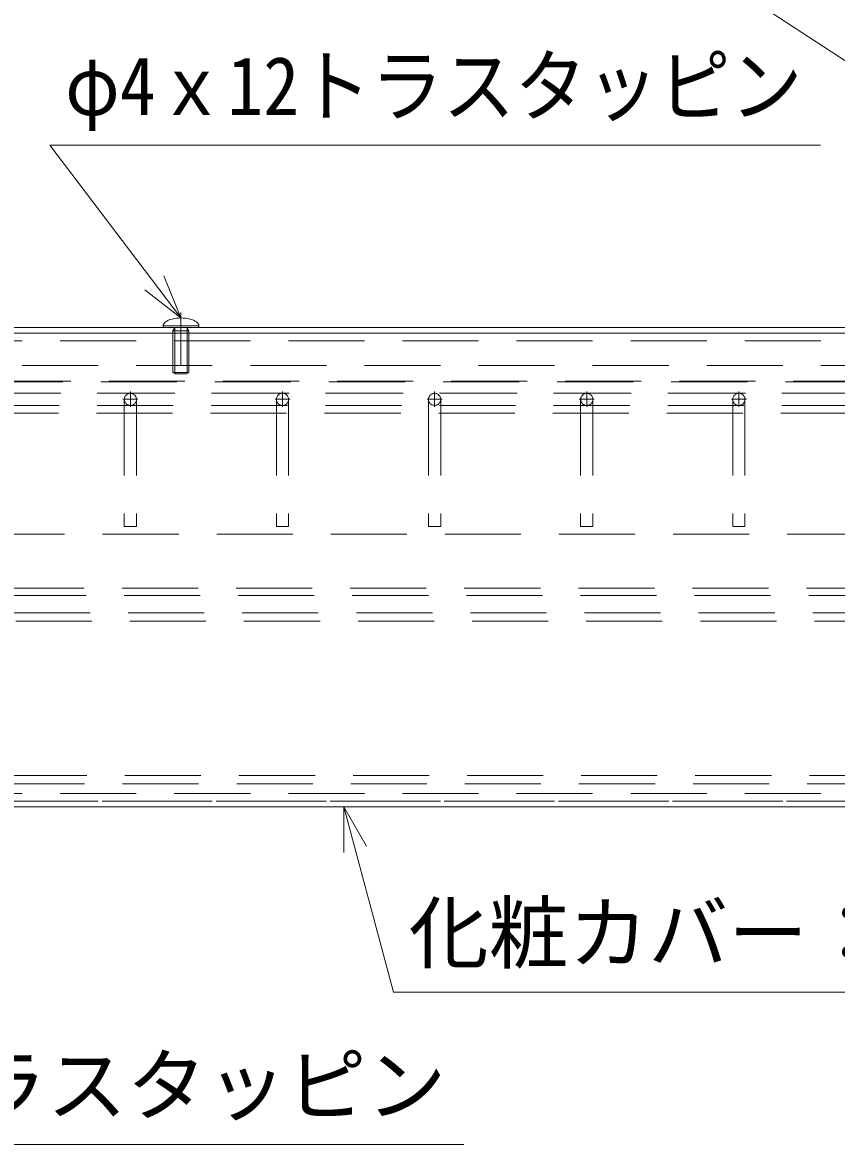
# Model space of a CAD drawing. Units: millimetres, scale not verified. Extents: x -4000 to 4000, y -2770 to 2770.
# Drawn here: x 1449 to 1877, y -1323 to -733 of the extents above; entities that cross this region are included whole.
import ezdxf
from ezdxf.enums import TextEntityAlignment as Align

# ---------------------------------------------------------------- set-up
doc = ezdxf.new("R2010")
doc.units = ezdxf.units.MM
doc.header["$LTSCALE"] = 20
doc.linetypes.add('CHAIN1', pattern=[8, 5, -1, 1, -1])
doc.linetypes.add('DASHED2', pattern=[3, 2, -1])
for name, color, linetype, lineweight in [('0-F_1-8', 3, 'Continuous', 9), ('1-3_寸法', 3, 'DASHED2', 9), ('1-4_2-5', 6, 'DASHED2', 9), ('1-5_2-4', 2, 'DASHED2', 9), ('1-8_2-3', 7, 'Continuous', 9), ('1-B_文字-1', 3, 'DASHED2', 9), ('1-C_2-6', 5, 'DASHED2', 9), ('2-1_2-8', 3, 'Continuous', 9), ('2-2_A-7', 3, 'Continuous', 9)]:
    doc.layers.add(name, color=color, linetype=linetype, lineweight=lineweight)
doc.styles.add('ＭＳ ゴシック', font='')
doc.styles.get('ＭＳ ゴシック').set_extended_font_data('MS Gothic')

msp = doc.modelspace()

# ---------------------------------------------------------------- linework, layer by layer
at = {"layer": '1-3_寸法', "linetype": 'CHAIN1'}
msp.add_line((1532.42, -885.88), (1532.42, -913.59), dxfattribs=at)
at = {"layer": '1-3_寸法', "color": 2, "linetype": 'Continuous'}
for p, q in [((1523.02, -893.02), (1541.82, -893.02)), ((1523.02, -893.02), (1523.02, -893.82)), ((1523.02, -893.82), (1541.82, -893.82)), ((1541.82, -893.82), (1541.82, -893.02))]:
    msp.add_line(p, q, dxfattribs=at)
at = {"layer": '1-3_寸法', "color": 2}
for p, q in [((1528.22, -895.55), (1536.62, -895.55)), ((1528.22, -917.47), (1528.22, -895.55)), ((1535.62, -893.82), (1536.62, -895.55)), ((1535.62, -893.82), (1535.62, -918.02)), ((1536.62, -917.47), (1536.62, -895.55)), ((1528.22, -917.47), (1536.62, -917.47)), ((1529.42, -918.22), (1528.22, -917.47))]:
    msp.add_line(p, q, dxfattribs=at)
for points in [[(1529.22, -918.1), (1529.22, -893.82), (1528.22, -895.55)], [(1529.42, -918.22), (1535.42, -918.22), (1536.62, -917.47)]]:
    msp.add_lwpolyline(points, dxfattribs=at)
at = {"layer": '1-3_寸法', "color": 2, "linetype": 'Continuous'}
msp.add_ellipse((1532.42, -893.02), major_axis=(9.4, 0), ratio=0.446809, start_param=6.283185, end_param=9.424778, dxfattribs=at)
at = {"layer": '1-4_2-5'}
for p, q in [((2254.52, -922.02), (1370.34, -922.02)), ((1368.4, -928.42), (2254.52, -928.42)), ((1502.62, -931.62), (1502.62, -998.42)), ((1509.02, -931.62), (1509.02, -998.42)), ((1582.62, -931.62), (1582.62, -998.42)), ((1589.02, -931.62), (1589.02, -998.42)), ((1662.62, -931.62), (1662.62, -998.42)), ((1669.02, -931.62), (1669.02, -998.42)), ((1742.62, -931.62), (1742.62, -998.42)), ((1749.02, -931.62), (1749.02, -998.42)), ((1822.62, -931.62), (1822.62, -998.42)), ((1829.02, -931.62), (1829.02, -998.42)), ((1509.02, -998.42), (1502.62, -998.42)), ((1589.02, -998.42), (1582.62, -998.42)), ((1669.02, -998.42), (1662.62, -998.42)), ((1749.02, -998.42), (1742.62, -998.42)), ((1829.02, -998.42), (1822.62, -998.42))]:
    msp.add_line(p, q, dxfattribs=at)
at = {"layer": '1-4_2-5', "color": 3, "linetype": 'CHAIN1'}
for p, q in [((1501.89, -931.52), (1509.77, -931.52)), ((1505.82, -927.53), (1505.82, -935.49)), ((1581.89, -931.52), (1589.77, -931.52)), ((1585.82, -927.53), (1585.82, -935.49)), ((1661.89, -931.52), (1669.77, -931.52)), ((1665.82, -927.53), (1665.82, -935.49)), ((1741.89, -931.52), (1749.77, -931.52)), ((1745.82, -927.53), (1745.82, -935.49)), ((1821.89, -931.52), (1829.77, -931.52)), ((1825.82, -927.53), (1825.82, -935.49))]:
    msp.add_line(p, q, dxfattribs=at)
at = {"layer": '1-4_2-5'}
for centre in [(1505.82, -931.62), (1585.82, -931.62), (1665.82, -931.62), (1745.82, -931.62), (1825.82, -931.62)]:
    msp.add_circle(centre, 3.2, dxfattribs=at)
at = {"layer": '1-5_2-4'}
for p, q in [((1370.27, -922.42), (2187.92, -922.42)), ((1369.26, -928.42), (2187.92, -928.42)), ((1368.4, -934.82), (2198.92, -934.82)), ((1367.97, -938.82), (2198.92, -938.82)), ((1371.22, -1002.42), (2187.92, -1002.42)), ((1381.44, -1030.82), (2198.86, -1030.82)), ((1382.53, -1034.82), (2198.92, -1034.82))]:
    msp.add_line(p, q, dxfattribs=at)
at = {"layer": '1-8_2-3', "linetype": 'DASHED2'}
for p, q in [((1368.4, -934.82), (2188.92, -934.82)), ((1382.53, -1034.82), (2248.92, -1034.82)), ((1384.66, -1043.82), (2248.92, -1043.82)), ((1385.56, -1048.32), (2248.92, -1048.32)), ((1382.92, -1129.32), (2248.92, -1129.32)), ((1381.72, -1133.82), (2248.92, -1133.82)), ((1378.95, -1142.82), (2248.92, -1142.82))]:
    msp.add_line(p, q, dxfattribs=at)
at = {"layer": '1-B_文字-1'}
for p, q in [((328.92, -896.82), (2242.92, -896.82)), ((328.92, -900.82), (2242.92, -900.82)), ((328.92, -1138.82), (2242.92, -1138.82)), ((590.92, -1142.82), (2242.92, -1142.82))]:
    msp.add_line(p, q, dxfattribs=at)
at = {"layer": '1-C_2-6'}
for p, q in [((1376.89, -896.82), (2148.92, -896.82)), ((2148.92, -913.82), (1372.07, -913.82)), ((2148.92, -1142.82), (1378.95, -1142.82))]:
    msp.add_line(p, q, dxfattribs=at)
at = {"layer": '1-C_2-6', "linetype": 'Continuous'}
msp.add_line((2118.92, -1145.82), (1377.92, -1145.82), dxfattribs=at)
msp.add_lwpolyline([(1377.92, -893.82), (2083.51, -893.82), (2118.92, -893.82)], dxfattribs=at)
at = {"layer": '2-1_2-8'}
for p, q in [((1463.55, -797.99), (1868.68, -797.99)), ((1532.42, -888.82), (1463.55, -797.99)), ((1532.42, -888.82), (1523.36, -866.6)), ((1532.42, -888.82), (1513.47, -874.1)), ((1618.06, -1145.82), (1630.06, -1166.61)), ((1618.06, -1145.82), (1618.06, -1169.82))]:
    msp.add_line(p, q, dxfattribs=at)
for points in [[(1618.06, -1145.82), (1644.21, -1243.42), (1989.59, -1243.42)], [(1188.92, -1150.82), (1233.27, -1323.47), (1681.22, -1323.47)]]:
    msp.add_lwpolyline(points, dxfattribs=at)
at = {"layer": '2-2_A-7', "color": 7}
msp.add_line((1913.86, -774.55), (491.52, 155.39), dxfattribs=at)

# ---------------------------------------------------------------- texts
at = {"layer": '0-F_1-8', "color": 4, "style": 'ＭＳ ゴシック', "width": 0.9}
msp.add_text('φ4ｘ12トラスタッピン', height=30.79, dxfattribs=at).set_placement((1471.55, -791.4), align=Align.BOTTOM_LEFT)
at = {"layer": '0-F_1-8', "color": 4, "style": 'ＭＳ ゴシック'}
for s, p in [('化粧カバー：出隅', (1652.21, -1236.83)), ('φ4ｘ12トラスタッピン', (1241.27, -1316.88))]:
    msp.add_text(s, height=30.79, dxfattribs=at).set_placement(p, align=Align.BOTTOM_LEFT)

doc.saveas('drawing.dxf')
